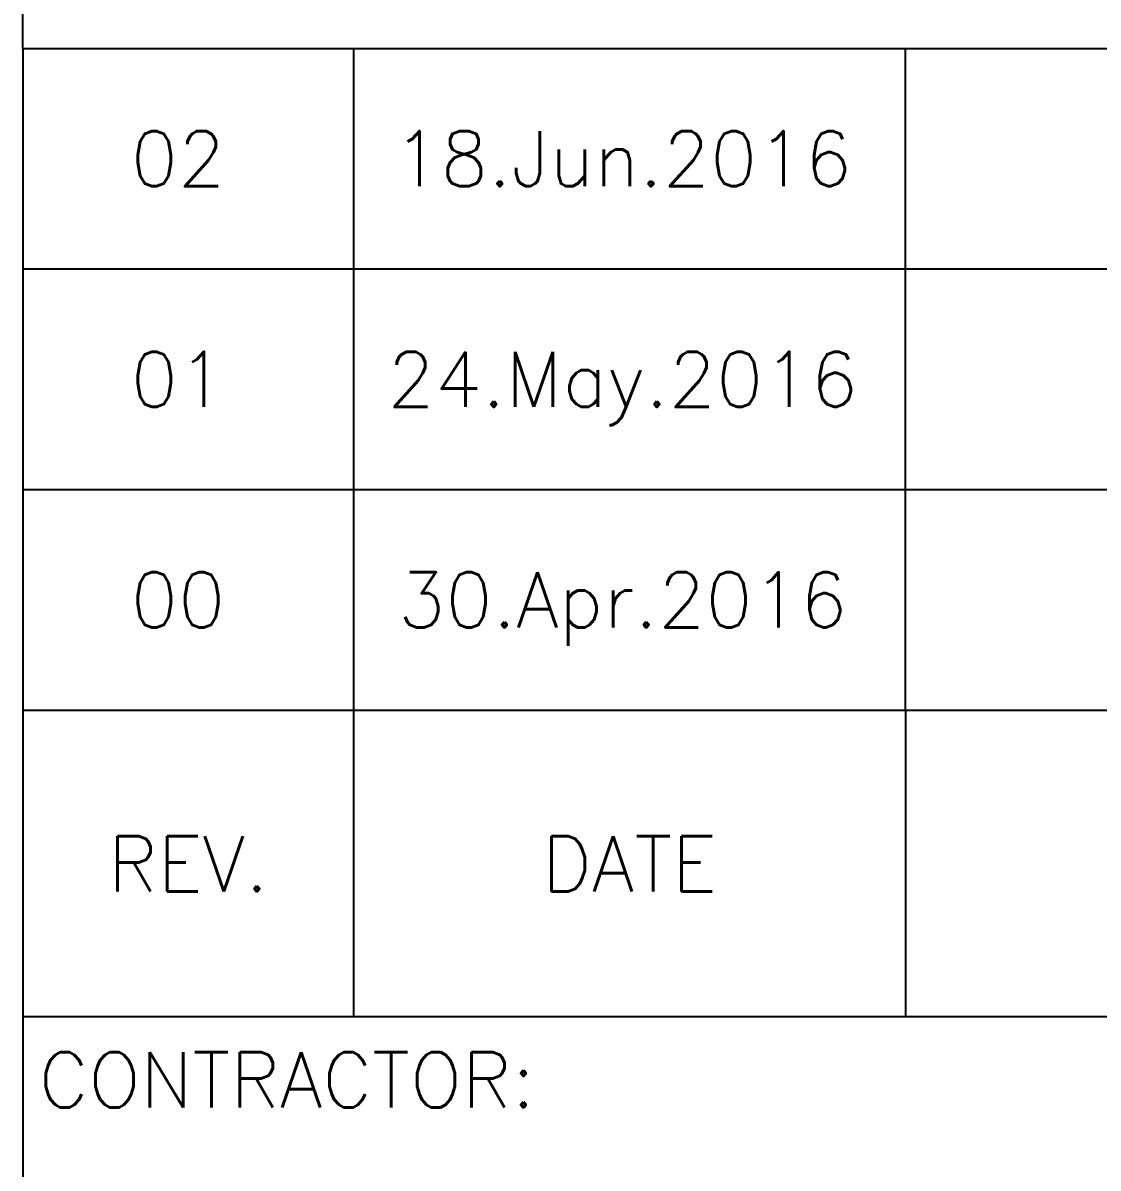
# Model space of a CAD drawing. Header units: inches. Extents: x 98758 to 118468, y 66787 to 119708.
# Drawn here: x 109488 to 110289, y 83982 to 84836 of the extents above; entities that cross this region are included whole.
import ezdxf
from ezdxf.enums import TextEntityAlignment as Align

# ---------------------------------------------------------------- set-up
doc = ezdxf.new("R2010")
doc.units = ezdxf.units.IN
doc.header["$MEASUREMENT"] = 0
doc.layers.add('CADRE', color=5, linetype='Continuous')
doc.styles.add('ROMANS', font='ROMANS.shx', dxfattribs={"width": 0.9})

# ---------------------------------------------------------------- blocks, each defined once
blk = doc.blocks.new('KADR')
at = {"layer": 'CADRE'}
for p, q in [((237747.8, -2730.8), (237747.8, -7100.9)), ((237747.8, -3555.9), (242698.5, -3555.9)), ((238160.4, -3938), (238160.4, -3555.9)), ((238848, -3555.9), (238848, -3938)), ((237747.8, -3938), (242698.5, -3938)), ((237747.8, -3938), (242698.5, -3938))]:
    blk.add_line(p, q, dxfattribs=at)
at = {"layer": 'CADRE', "color": 1}
for p, q in [((237747.8, -2730.8), (242698.5, -2730.8)), ((237747.8, -2730.8), (242698.5, -2730.8)), ((238160.4, -3555.9), (238160.4, -2730.8)), ((238848, -3555.9), (238848, -2730.8)), ((237747.8, -3005.8), (242698.5, -3005.8)), ((237747.8, -3280.9), (242698.5, -3280.9))]:
    blk.add_line(p, q, dxfattribs=at)
at = {"layer": 'CADRE', "color": 3, "style": 'ROMANS'}
for s, height, p in [('02', 68.76, (237941.1, -2868.3)), ('18.Jun.2016', 68.759, (238495.5, -2868.3)), ('01', 68.76, (237941.1, -3143.4)), ('24.May.2016', 68.759, (238495.5, -3143.4)), ('00', 68.76, (237941.1, -3418.4)), ('30.Apr.2016', 68.759, (238495.5, -3418.4)), ('REV.', 68.76, (237954.1, -3747.6)), ('DATE', 68.76, (238504.2, -3747.6))]:
    blk.add_text(s, height=height, dxfattribs=at).set_placement(p, align=Align.MIDDLE_CENTER)
blk.add_text('CONTRACTOR:', height=68.759, dxfattribs=at).set_placement((237767.7, -4017), align=Align.MIDDLE_LEFT)

msp = doc.modelspace()

# ---------------------------------------------------------------- linework, layer by layer
at = {"color": 5, "ltscale": 200}
msp.add_line((109487.96, 84816.62), (109487.96, 91312.74), dxfattribs=at)

# ---------------------------------------------------------------- block references
at = {"color": 11, "xscale": 0.5977893847728885, "yscale": 0.5977893847728885, "zscale": 0.5977893847728885}
msp.add_blockref('KADR', (-32635.18, 86449.06), dxfattribs=at)

doc.saveas('drawing.dxf')
